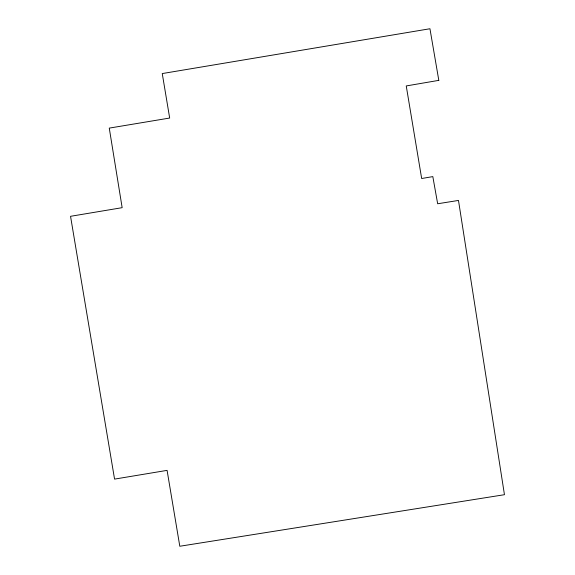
<?xml version="1.0" encoding="UTF-8"?>
<svg xmlns="http://www.w3.org/2000/svg" width="575" height="575" viewBox="0 0 575 575"><rect width="100%" height="100%" fill="white"/><g stroke="black" fill="none" stroke-linecap="round" stroke-linejoin="round"><path stroke-width="0.86" d="M438.811 80.363L406.245 85.941L421.662 178.509L432.824 176.611L437.661 203.766L458.483 200.431L504.455 494.701L179.803 546.25L167.088 470.372L114.562 479.112L70.545 216.308L122.152 207.676L109.264 128.11L169.675 118.04L162.251 73.564L429.949 28.75L438.811 80.363"/></g></svg>
